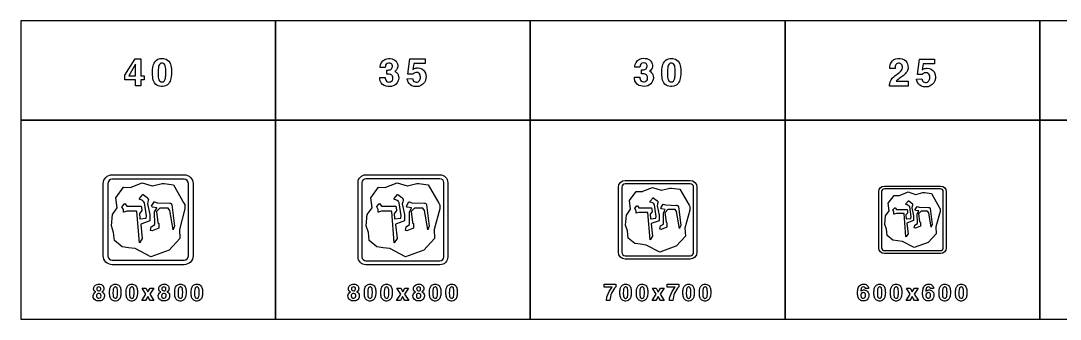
# Model space of a CAD drawing. Extents: x 0 to 18160, y 0 to 2655.
# Drawn here: x 0 to 9262, y 0 to 2655 of the extents above; entities that cross this region are included whole.
import ezdxf

# ---------------------------------------------------------------- set-up
doc = ezdxf.new("R2010")
doc.units = 0
doc.header["$MEASUREMENT"] = 0

msp = doc.modelspace()

# ---------------------------------------------------------------- linework, layer by layer
for points in [[(0, 1770), (2270, 1770), (2270, 2655), (0, 2655)], [(2270, 1770), (4540, 1770), (4540, 2655), (2270, 2655)], [(4540, 1770), (6810, 1770), (6810, 2655), (4540, 2655)], [(6810, 1770), (9080, 1770), (9080, 2655), (6810, 2655)], [(9080, 1770), (11350, 1770), (11350, 2655), (9080, 2655)], [(927.496, 2171.35), (1017.9, 2317.79), (1070.98, 2317.79), (1070.98, 2166.57), (1097.95, 2166.57), (1097.95, 2128.53), (1070.98, 2128.53), (1070.98, 2076.28), (1023.46, 2076.28), (1023.46, 2128.53), (927.496, 2128.53)], [(1023.46, 2269.13), (963.474, 2166.57), (1023.46, 2166.57)], [(0, 0), (2270, 0), (2270, 1770), (0, 1770)], [(2270, 0), (4540, 0), (4540, 1770), (2270, 1770)], [(4540, 0), (6810, 0), (6810, 1770), (4540, 1770)], [(6810, 0), (9080, 0), (9080, 1770), (6810, 1770)], [(9080, 0), (11350, 0), (11350, 1770), (9080, 1770)], [(1115.2, 221.769), (1080.08, 276.319), (1114.84, 276.319), (1133.11, 242.267), (1151.83, 276.319), (1185.98, 276.319), (1150.44, 222.29), (1186.95, 166.272), (1152.4, 166.272), (1132.54, 202.362), (1112.14, 166.272), (1077.99, 166.272)], [(3385.19, 221.769), (3350.07, 276.319), (3384.84, 276.319), (3403.11, 242.267), (3421.83, 276.319), (3455.97, 276.319), (3420.43, 222.29), (3456.95, 166.272), (3422.4, 166.272), (3402.54, 202.362), (3382.14, 166.272), (3347.99, 166.272)], [(5662.41, 221.386), (5627.29, 275.936), (5662.06, 275.936), (5680.33, 241.884), (5699.05, 275.936), (5733.19, 275.936), (5697.65, 221.908), (5734.17, 165.889), (5699.62, 165.889), (5679.76, 201.979), (5659.35, 165.889), (5625.21, 165.889)], [(7925.79, 221.523), (7890.67, 276.072), (7925.43, 276.072), (7943.7, 242.02), (7962.42, 276.072), (7996.57, 276.072), (7961.03, 222.044), (7997.54, 166.025), (7962.99, 166.025), (7943.13, 202.115), (7922.73, 166.025), (7888.58, 166.025)]]:
    msp.add_lwpolyline(points, close=True)
for points in [[(1173.29, 2191.65, -0.0563084), (1179.33, 2254.48, -0.130301), (1201.53, 2298.28, -0.174843), (1243.35, 2319.69, -0.147552), (1296.47, 2313.05, -0.192146), (1333.28, 2269.88, -0.0833996), (1342.52, 2212.85, -0.0545507), (1337.51, 2142.08, -0.116773), (1318.43, 2098, -0.221099), (1263.57, 2070.32, -0.162564), (1212.11, 2082.84, -0.174743), (1180.84, 2128.26, -0.0640867), (1173.37, 2186.95)], [(3199.84, 2150.87), (3246.2, 2150.87, 0.0411845), (3248.26, 2135.66, 0.335066), (3278.75, 2110.39, 0.276505), (3310.74, 2124.92, 0.158203), (3316.31, 2145.65, 0.0878221), (3313.34, 2161.57, 0.217575), (3294.82, 2178.43, 0.0882727), (3273.57, 2181.56), (3262.75, 2181.56), (3262.75, 2216.82, 0.0282129), (3282.34, 2217.42, 0.50028), (3309.32, 2262.91, 0.235001), (3290.79, 2277.96, 0.165496), (3265.12, 2275.67, 0.220849), (3250.9, 2259.12, 0.055705), (3248.02, 2240.92), (3203.2, 2240.92, -0.0488003), (3204.97, 2263.51, -0.30773), (3262.59, 2318.01, -0.146685), (3322.07, 2312.08, -0.469869), (3348.61, 2219.31, -0.0891152), (3336.57, 2207.54), (3332.3, 2204.54, -0.0245333), (3343.48, 2198.14, -0.202429), (3365.75, 2161.45, -0.422325), (3303.08, 2072, -0.154301), (3238.98, 2079.19, -0.287878), (3199.96, 2139.89, -0.0143877)], [(3442.43, 2139.57), (3489.39, 2141.35, 0.0452719), (3495.79, 2125.12, 0.0567733), (3500.53, 2118.25, 0.070207), (3504.95, 2114.77, 0.264984), (3540.97, 2112.87, 0.20748), (3558.38, 2135.98, 0.147389), (3557.24, 2174.01, 0.308532), (3527.86, 2195.42, 0.215743), (3498.08, 2185.19, 0.028781), (3492.71, 2178.95), (3450.09, 2180.96), (3467.91, 2315.64), (3601.95, 2315.64), (3601.95, 2273.77), (3501.51, 2273.77), (3492.55, 2221.76, -0.0211252), (3505.46, 2229.3, -0.121371), (3538.8, 2235.15, -0.244671), (3598.59, 2203.2, -0.173069), (3610.16, 2144.07, -0.256779), (3564.98, 2078.08, -0.199585), (3485.44, 2077.01, -0.245625), (3445.16, 2125.91, -0.0170062)], [(5469.08, 2152.29), (5515.45, 2152.29, 0.0411845), (5517.5, 2137.08, 0.335066), (5547.99, 2111.8, 0.276505), (5579.98, 2126.34, 0.158203), (5585.55, 2147.07, 0.0878221), (5582.59, 2162.99, 0.217575), (5564.07, 2179.85, 0.0882727), (5542.82, 2182.97), (5532, 2182.97), (5532, 2218.24, 0.0282129), (5551.59, 2218.83, 0.50028), (5578.56, 2264.33, 0.235001), (5560.04, 2279.38, 0.165496), (5534.37, 2277.09, 0.220849), (5520.15, 2260.54, 0.055705), (5517.27, 2242.33), (5472.44, 2242.33, -0.0488003), (5474.22, 2264.92, -0.30773), (5531.84, 2319.43, -0.146685), (5591.32, 2313.5, -0.469869), (5617.86, 2220.73, -0.0891152), (5605.81, 2208.96), (5601.55, 2205.96, -0.0245333), (5612.72, 2199.56, -0.202429), (5635, 2162.87, -0.422325), (5572.32, 2073.41, -0.154301), (5508.22, 2080.6, -0.287878), (5469.2, 2141.31, -0.0143877)], [(5711.68, 2191.65, -0.0563084), (5717.72, 2254.48, -0.130301), (5739.91, 2298.28, -0.174843), (5781.74, 2319.69, -0.147552), (5834.86, 2313.05, -0.192146), (5871.67, 2269.88, -0.0833996), (5880.91, 2212.85, -0.0545507), (5875.89, 2142.08, -0.116773), (5856.82, 2098, -0.221099), (5801.96, 2070.32, -0.162564), (5750.5, 2082.84, -0.174743), (5719.22, 2128.26, -0.0640867), (5711.76, 2186.95)], [(7741.06, 2074.79, -0.0640343), (7742.32, 2095.72, -0.161687), (7778.14, 2156.27, -0.0283718), (7819.97, 2188.65, 0.0545111), (7840.86, 2206.58, 0.192461), (7855.83, 2246.12, 0.234238), (7842.24, 2272.5, 0.196223), (7816.93, 2277.28, 0.252425), (7795.01, 2260.1, 0.0856617), (7790.86, 2243.08, 0.0202329), (7790.15, 2231.39), (7743.51, 2231.39, -0.0983795), (7749.55, 2272.7, -0.245047), (7795.72, 2315.83, -0.207102), (7872.69, 2307.49, -0.233443), (7905.15, 2255.16, -0.20961), (7886.99, 2190.98, -0.0785124), (7853.06, 2159.51, 0.0107372), (7817.24, 2133.72, 0.0665092), (7801.37, 2117.68), (7905.86, 2117.68), (7905.86, 2074.79)], [(1224.67, 2161.12, 0.0124589), (1225.19, 2154.8, 0.0668192), (1230.8, 2129.4, 0.615362), (1281.7, 2123.79, 0.0726881), (1287.15, 2136.83, 0.0588562), (1291.85, 2174.11, 0.0389037), (1290.23, 2241.09, 0.084671), (1283.64, 2264.43, 0.156013), (1272.18, 2276.6, 0.143208), (1256.47, 2279.56, 0.172584), (1240.71, 2273.36, 0.132565), (1230.76, 2257.8, 0.0498315), (1226.21, 2236.08, 0.0368731)], [(5763.06, 2161.12, 0.0124589), (5763.57, 2154.8, 0.0668192), (5769.18, 2129.4, 0.615362), (5820.09, 2123.79, 0.0726881), (5825.54, 2136.83, 0.0588562), (5830.24, 2174.11, 0.0389037), (5828.62, 2241.09, 0.084671), (5822.02, 2264.43, 0.156013), (5810.57, 2276.6, 0.143208), (5794.85, 2279.56, 0.172584), (5779.09, 2273.36, 0.132565), (5769.14, 2257.8, 0.0498315), (5764.6, 2236.08, 0.0368731)], [(7981.21, 2136.73), (8028.17, 2138.5, 0.0452719), (8034.56, 2122.27, 0.0567733), (8039.3, 2115.4, 0.070207), (8043.73, 2111.92, 0.264984), (8079.74, 2110.03, 0.20748), (8097.16, 2133.13, 0.147389), (8096.02, 2171.17, 0.308532), (8066.63, 2192.57, 0.215743), (8036.85, 2182.34, 0.028781), (8031.48, 2176.1), (7988.87, 2178.12), (8006.68, 2312.79), (8140.72, 2312.79), (8140.72, 2270.93), (8040.29, 2270.93), (8031.33, 2218.92, -0.0211252), (8044.24, 2226.46, -0.121371), (8077.57, 2232.3, -0.244671), (8137.37, 2200.35, -0.173069), (8148.94, 2141.23, -0.256779), (8103.76, 2075.23, -0.199585), (8024.22, 2074.17, -0.245625), (7983.93, 2123.06, -0.0170062)], [(814.998, 484.997, -0.414213), (734.998, 564.997), (734.998, 1205, -0.414213), (814.998, 1285), (1455, 1285, -0.414213), (1535, 1205), (1535, 564.997, -0.414213), (1455, 484.997)], [(814.998, 524.997), (1455, 524.997, 0.414213), (1495, 564.997), (1495, 1205, 0.414213), (1455, 1245), (814.998, 1245, 0.414213), (774.998, 1205), (774.998, 564.997, 0.414213)], [(847.534, 1080.27), (916.573, 1173.53, -0.148302), (917.565, 1173.65, -0.0371716), (918.153, 1173.43), (979.466, 1173, 0.0108179), (980.582, 1173.22, 0.10374), (982.971, 1174.31), (1082.87, 1213.98), (1171.72, 1185.74, -0.0347572), (1174.32, 1185.74), (1259.93, 1206.12), (1277.24, 1206.12), (1360.21, 1196.04), (1454.24, 1032.4), (1461.62, 1019.42), (1462.51, 1016.75), (1462.51, 1015.16), (1462.51, 1014.37), (1462.51, 998.658), (1462.51, 997.873), (1462.51, 996.3), (1462.51, 994.728), (1462.51, 993.157), (1462.51, 991.586), (1462.51, 990.8), (1462.51, 990.013), (1462.51, 988.442), (1462.51, 986.87), (1462.51, 985.299), (1462.51, 983.726), (1462.51, 982.812), (1412.98, 799.234), (1416.85, 719.197, -0.0202071), (1416.72, 718.481), (1321.61, 614.581, -0.0287842), (1321.01, 614.58), (1157.36, 556.013), (1018.58, 627.636, 0.0147876), (1017.6, 627.749), (958.367, 635.444), (905.466, 642.958, 0.120838), (903.887, 644.123), (833.81, 698.679), (827.457, 772.017), (807.483, 829.719), (815.824, 930.314), (859.773, 990.839)], [(3075, 484.997, -0.414213), (3005, 554.997), (3005, 1215, -0.414213), (3075, 1285), (3735, 1285, -0.414213), (3805, 1215), (3805, 554.997, -0.414213), (3735, 484.997)], [(3075, 519.997), (3735, 519.997, 0.414213), (3770, 554.997), (3770, 1215, 0.414213), (3735, 1250), (3075, 1250, 0.414213), (3040, 1215), (3040, 554.997, 0.414213)], [(3117.53, 1080.27), (3186.57, 1173.53, -0.148302), (3187.56, 1173.65, -0.0371716), (3188.15, 1173.43), (3249.47, 1173, 0.0108179), (3250.58, 1173.22, 0.10374), (3252.97, 1174.31), (3352.87, 1213.98), (3441.72, 1185.74, -0.0347572), (3444.32, 1185.74), (3529.93, 1206.12), (3547.24, 1206.12), (3630.21, 1196.04), (3724.24, 1032.4), (3731.62, 1019.42), (3732.51, 1016.75), (3732.51, 1015.16), (3732.51, 1014.37), (3732.51, 998.658), (3732.51, 997.873), (3732.51, 996.3), (3732.51, 994.728), (3732.51, 993.157), (3732.51, 991.586), (3732.51, 990.8), (3732.51, 990.013), (3732.51, 988.442), (3732.51, 986.87), (3732.51, 985.299), (3732.51, 983.726), (3732.51, 982.812), (3682.98, 799.234), (3686.85, 719.197, -0.0202071), (3686.72, 718.481), (3591.61, 614.581, -0.0287842), (3591.01, 614.58), (3427.36, 556.013), (3288.58, 627.636, 0.0147876), (3287.6, 627.749), (3228.37, 635.444), (3175.47, 642.958, 0.120838), (3173.89, 644.123), (3103.81, 698.679), (3097.46, 772.017), (3077.48, 829.719), (3085.82, 930.314), (3129.77, 990.839)], [(5385, 534.997, -0.414213), (5325, 594.997), (5325, 1175, -0.414213), (5385, 1235), (5965, 1235, -0.414213), (6025, 1175), (6025, 594.997, -0.414213), (5965, 534.997)], [(5385, 564.998), (5965, 564.998, 0.414213), (5995, 594.998), (5995, 1175, 0.414213), (5965, 1205), (5385, 1205, 0.414213), (5355, 1175), (5355, 594.998, 0.414213)], [(5423.47, 1055.86), (5483.88, 1137.46, -0.148302), (5484.74, 1137.57, -0.0371716), (5485.26, 1137.37), (5538.91, 1137, 0.0108179), (5539.88, 1137.19, 0.10374), (5541.97, 1138.14), (5629.38, 1172.86), (5707.13, 1148.15, -0.0347572), (5709.4, 1148.15), (5784.31, 1165.98), (5799.46, 1165.98), (5872.06, 1157.16), (5954.33, 1013.97), (5960.79, 1002.62), (5961.57, 1000.28), (5961.57, 998.89), (5961.57, 998.203), (5961.57, 984.451), (5961.57, 983.763), (5961.57, 982.387), (5961.57, 981.012), (5961.57, 979.637), (5961.57, 978.262), (5961.57, 977.575), (5961.57, 976.886), (5961.57, 975.511), (5961.57, 974.136), (5961.57, 972.761), (5961.57, 971.385), (5961.57, 970.585), (5918.23, 809.954), (5921.62, 739.922, -0.0202071), (5921.51, 739.295), (5838.29, 648.383, -0.0287842), (5837.75, 648.382), (5694.56, 597.136), (5573.13, 659.806, 0.0147876), (5572.27, 659.905), (5520.45, 666.638), (5474.16, 673.213, 0.120838), (5472.78, 674.233), (5411.46, 721.969), (5405.9, 786.14), (5388.42, 836.629), (5395.72, 924.65), (5434.18, 977.609)], [(7695, 584.997, -0.414213), (7645, 634.997), (7645, 1135, -0.414213), (7695, 1185), (8195, 1185, -0.414213), (8245, 1135), (8245, 634.997, -0.414213), (8195, 584.997)], [(7695, 609.997), (8195, 609.997, 0.414213), (8220, 634.997), (8220, 1135, 0.414213), (8195, 1160), (7695, 1160, 0.414213), (7670, 1135), (7670, 634.997, 0.414213)], [(7729.4, 1031.45), (7781.18, 1101.4, -0.148302), (7782.14, 1101.4), (7828.35, 1101, 0.0108179), (7829.19, 1101.17, 0.10374), (7830.98, 1101.98), (7905.9, 1131.74), (7972.54, 1110.56, -0.0347572), (7974.49, 1110.55), (8038.7, 1125.84), (8051.68, 1125.84), (8113.91, 1118.28), (8184.43, 995.546), (8189.97, 985.815), (8190.63, 983.81), (8190.63, 982.619), (8190.63, 982.03), (8190.63, 970.243), (8190.63, 969.654), (8190.63, 968.474), (8190.63, 967.296), (8190.63, 966.117), (8190.63, 964.939), (8190.63, 964.349), (8190.63, 963.759), (8190.63, 962.581), (8190.63, 961.402), (8190.63, 960.223), (8190.63, 959.044), (8190.63, 958.358), (8153.49, 820.675), (8156.39, 760.647, -0.0202071), (8156.29, 760.11), (8084.73, 682.185), (7961.77, 638.259), (7857.68, 691.976, 0.0147876), (7856.95, 692.061), (7812.52, 697.832), (7772.85, 703.468, 0.120838), (7771.66, 704.342), (7719.11, 745.259), (7714.34, 800.262), (7699.36, 843.539), (7705.62, 918.985), (7738.58, 964.379)], [(1075.44, 989.751), (1077.99, 968.931, -0.134086), (1077.27, 966.166, -0.0153854), (1075.42, 963.205, 0.0696493), (1074.66, 961.634), (1057.59, 941.388, 0.113472), (1056.91, 939.952), (1060.98, 896.234), (1061.08, 895.22, 0.0723161), (1062.43, 893.68), (1114.47, 900.201, 0.100662), (1117.48, 900.602), (1120.57, 918.582), (1102.37, 1036.04, 0.215797), (1059.45, 1065.17, -0.40018), (1056.71, 1072.61), (1057.81, 1073.91), (1087.39, 1108.97, -0.0611234), (1088.37, 1109.78, -0.0571265), (1089.07, 1109.6, -0.0224249), (1090.36, 1108.75), (1126.47, 1081.42, -0.106202), (1130.1, 1077.6, 0.0300586), (1134.18, 1072, 0.0315248), (1135.24, 1071, -0.174658), (1136.58, 1068.5, -0.0778783), (1136.41, 1061.93, 0.0338154), (1135.97, 1057.03), (1133.45, 1045.63), (1128.15, 1025.32), (1149, 931.675), (1149, 873.89), (1077.96, 849.182), (1071.44, 845.989, 0.0840961), (1070.64, 845.019, 0.0611688), (1069.45, 841.971), (1082.22, 716.841), (1056.76, 680.488), (1035.21, 957.205, 0.364709), (1031.76, 959.721), (1027.44, 959.742), (944.301, 960.045), (916.731, 951.978, -0.125541), (915.004, 952.23), (915.668, 970.9, 0.0214859), (914.836, 975.396), (901.283, 1000.86), (901.926, 1001.61), (923.783, 1026.65, -0.531703), (928.92, 1026.54), (944.451, 1006.62), (945.127, 1005.96), (946.318, 1005.96), (951.906, 1005.93), (1056.89, 1005.97), (1057.68, 1005.97), (1059.27, 1005.97), (1060.86, 1005.97), (1062.45, 1005.97), (1063.51, 1005.97), (1073.06, 1005.97)], [(1194.09, 841.401, 0.0604784), (1194.64, 841.8), (1192.64, 954.693), (1212.22, 988.817, 0.116785), (1211.04, 990.04), (1172.18, 996.336), (1165.68, 1005.38), (1188.92, 1043.23, -0.00879262), (1189.39, 1043.48, -0.0212283), (1190.06, 1043.81), (1213.97, 1035.48, -0.00744087), (1217.43, 1035.32), (1326.68, 1031.32, 0.00893346), (1327.75, 1031.49, -0.0603731), (1332.45, 1031.56), (1333.21, 1031.37, -0.191749), (1342.06, 1025.13, -0.036713), (1345.9, 1018.55), (1369.84, 827.251), (1358.35, 799.054, -0.0450365), (1358.1, 796.909, -0.109867), (1357.65, 796.288), (1357.18, 796.324), (1356.29, 797.185), (1327.94, 968.417), (1312.16, 988.462), (1238.4, 988.529), (1209.63, 959.487), (1207.99, 957.687), (1220.47, 860.912, 0.175426), (1221.6, 858.738), (1229.06, 852.646), (1228.66, 809.096), (1170.69, 786.82), (1169.26, 786.82), (1157.77, 788.408), (1156.93, 788.408, -0.0527062), (1156.87, 789.017), (1162.81, 821.538)], [(3345.44, 989.751), (3347.99, 968.931, -0.134086), (3347.27, 966.166, -0.0153854), (3345.42, 963.205, 0.0696493), (3344.66, 961.634), (3327.59, 941.388, 0.113472), (3326.91, 939.952), (3330.98, 896.234), (3331.08, 895.22, 0.0723161), (3332.43, 893.68), (3384.47, 900.201, 0.100662), (3387.48, 900.602), (3390.57, 918.582), (3372.37, 1036.04, 0.215797), (3329.45, 1065.17, -0.40018), (3326.71, 1072.61), (3327.81, 1073.91), (3357.39, 1108.97, -0.0611234), (3358.37, 1109.78, -0.0571265), (3359.07, 1109.6, -0.0224249), (3360.36, 1108.75), (3396.47, 1081.42, -0.106202), (3400.1, 1077.6, 0.0300586), (3404.18, 1072, 0.0315248), (3405.24, 1071, -0.174658), (3406.58, 1068.5, -0.0778783), (3406.41, 1061.93, 0.0338154), (3405.97, 1057.03), (3403.45, 1045.63), (3398.15, 1025.32), (3419, 931.675), (3419, 873.89), (3347.96, 849.182), (3341.44, 845.989, 0.0840961), (3340.64, 845.019, 0.0611688), (3339.45, 841.971), (3352.22, 716.841), (3326.76, 680.488), (3305.21, 957.205, 0.364709), (3301.76, 959.721), (3297.44, 959.742), (3214.3, 960.045), (3186.73, 951.978, -0.125541), (3185, 952.23), (3185.67, 970.9, 0.0214859), (3184.84, 975.396), (3171.28, 1000.86), (3171.93, 1001.61), (3193.78, 1026.65, -0.531703), (3198.92, 1026.54), (3214.45, 1006.62), (3215.13, 1005.96), (3216.32, 1005.96), (3221.91, 1005.93), (3326.89, 1005.97), (3327.68, 1005.97), (3329.27, 1005.97), (3330.86, 1005.97), (3332.45, 1005.97), (3333.51, 1005.97), (3343.06, 1005.97)], [(3464.09, 841.401, 0.0604784), (3464.64, 841.8), (3462.64, 954.693), (3482.22, 988.817, 0.116785), (3481.04, 990.04), (3442.18, 996.336), (3435.68, 1005.38), (3458.92, 1043.23, -0.00879262), (3459.39, 1043.48, -0.0212283), (3460.06, 1043.81), (3483.97, 1035.48, -0.00744087), (3487.43, 1035.32), (3596.68, 1031.32, 0.00893346), (3597.75, 1031.49, -0.0603731), (3602.45, 1031.56), (3603.21, 1031.37, -0.191749), (3612.06, 1025.13, -0.036713), (3615.9, 1018.55), (3639.84, 827.25), (3628.35, 799.054, -0.0450365), (3628.1, 796.909, -0.109867), (3627.65, 796.288), (3627.18, 796.324), (3626.29, 797.185), (3597.94, 968.417), (3582.16, 988.462), (3508.4, 988.529), (3479.63, 959.487), (3477.99, 957.687), (3490.47, 860.912, 0.175426), (3491.6, 858.738), (3499.06, 852.646), (3498.66, 809.096), (3440.69, 786.82), (3439.26, 786.82), (3427.77, 788.408), (3426.93, 788.408, -0.0527062), (3426.87, 789.017), (3432.81, 821.537)], [(5622.89, 976.657), (5625.11, 958.44, -0.134086), (5624.49, 956.02, -0.0153854), (5622.87, 953.429, 0.0696493), (5622.2, 952.054), (5607.26, 934.339, 0.113472), (5606.67, 933.082), (5610.23, 894.829), (5610.32, 893.942, 0.0723161), (5611.5, 892.595), (5657.04, 898.3, 0.100662), (5659.67, 898.652), (5662.38, 914.384), (5646.45, 1017.16, 0.215797), (5608.89, 1042.65, -0.40018), (5606.49, 1049.16), (5607.46, 1050.3), (5633.34, 1080.98, -0.0611234), (5634.2, 1081.69, -0.0571265), (5634.81, 1081.53, -0.0224249), (5635.94, 1080.78), (5667.53, 1056.87, -0.106202), (5670.71, 1053.52, 0.0300586), (5674.28, 1048.63, 0.0315248), (5675.21, 1047.75, -0.174658), (5676.38, 1045.56, -0.0778783), (5676.23, 1039.81, 0.0338154), (5675.85, 1035.53), (5673.64, 1025.55), (5669.01, 1007.78), (5687.25, 925.84), (5687.25, 875.278), (5625.09, 853.658), (5619.39, 850.865, 0.0840961), (5618.68, 850.016, 0.0611688), (5617.64, 847.349), (5628.82, 737.861), (5606.54, 706.052), (5587.68, 948.179, 0.364709), (5584.67, 950.38), (5580.89, 950.399), (5508.14, 950.664), (5484.01, 943.606, -0.125541), (5482.5, 943.825), (5483.08, 960.162, 0.0214859), (5482.36, 964.096), (5470.5, 986.377), (5471.06, 987.031), (5490.19, 1008.94, -0.531703), (5494.68, 1008.85), (5508.27, 991.421), (5508.86, 990.841), (5509.9, 990.84), (5514.79, 990.809), (5606.65, 990.845), (5607.35, 990.845), (5608.74, 990.845), (5610.13, 990.845), (5611.52, 990.845), (5612.44, 990.845), (5620.81, 990.845)], [(5726.7, 846.851, 0.0604784), (5727.18, 847.199), (5725.44, 945.981), (5742.57, 975.839, 0.116785), (5741.54, 976.91), (5707.53, 982.418), (5701.85, 990.329), (5722.38, 1023.56, -0.0212283), (5723.18, 1023.96), (5744.1, 1016.67, -0.00744087), (5747.13, 1016.53), (5842.72, 1013.03, 0.00893346), (5843.66, 1013.18, -0.0603731), (5847.77, 1013.24), (5848.43, 1013.08, -0.191749), (5856.18, 1007.61, -0.036713), (5859.54, 1001.86), (5880.48, 834.469), (5870.43, 809.797, -0.0450365), (5870.21, 807.92, -0.109867), (5869.82, 807.377), (5869.41, 807.408), (5868.63, 808.162), (5843.83, 957.989), (5830.01, 975.529), (5765.48, 975.587), (5740.3, 950.176), (5738.86, 948.601), (5749.79, 863.923, 0.175426), (5750.78, 862.02), (5757.3, 856.69), (5756.95, 818.583), (5706.23, 799.092), (5704.98, 799.092), (5694.93, 800.482), (5694.19, 800.482, -0.0527062), (5694.13, 801.015), (5699.33, 829.47)], [(7900.33, 963.562), (7902.24, 947.948, -0.134086), (7901.7, 945.874, -0.0153854), (7900.31, 943.653, 0.0696493), (7899.74, 942.474), (7886.94, 927.29, 0.113472), (7886.43, 926.213), (7889.49, 893.425), (7889.56, 892.664, 0.0723161), (7890.57, 891.509), (7929.6, 896.4, 0.100662), (7931.86, 896.701), (7934.18, 910.186), (7920.53, 998.276, 0.215797), (7888.34, 1020.13, -0.40018), (7886.28, 1025.71), (7887.11, 1026.68), (7909.29, 1052.98, -0.0611234), (7910.02, 1053.59, -0.0571265), (7910.55, 1053.45, -0.0224249), (7911.52, 1052.81), (7938.6, 1032.31, -0.106202), (7941.32, 1029.45, 0.0300586), (7944.38, 1025.25, 0.0315248), (7945.18, 1024.5, -0.174658), (7946.18, 1022.63, -0.0778783), (7946.06, 1017.69, 0.0338154), (7945.73, 1014.02), (7943.84, 1005.47), (7939.86, 990.236), (7955.5, 920.005), (7955.5, 876.667), (7902.22, 858.135), (7897.33, 855.741, 0.0840961), (7896.73, 855.013, 0.0611688), (7895.84, 852.727), (7905.42, 758.88), (7886.32, 731.616), (7870.15, 939.153, 0.364709), (7867.57, 941.04), (7864.33, 941.056), (7801.97, 941.283), (7781.3, 935.233, -0.125541), (7780, 935.421), (7780.5, 949.424, 0.0214859), (7779.88, 952.796), (7769.71, 971.894), (7770.19, 972.454), (7786.59, 991.235, -0.531703), (7790.44, 991.153), (7802.09, 976.218), (7802.59, 975.721), (7803.49, 975.72), (7807.68, 975.693), (7886.42, 975.724), (7887.01, 975.724), (7888.2, 975.724), (7889.4, 975.724), (7890.59, 975.724), (7891.38, 975.724), (7898.55, 975.724)], [(7989.32, 852.3), (7988.23, 937.269), (8002.92, 962.862, 0.116785), (8002.03, 963.779), (7972.88, 968.501), (7968.01, 975.282), (7985.61, 1003.76, -0.0212283), (7986.29, 1004.11), (8004.23, 997.863, -0.00744087), (8006.83, 997.742), (8088.76, 994.742, 0.00893346), (8089.56, 994.864, -0.0603731), (8093.09, 994.917), (8093.65, 994.78, -0.191749), (8100.3, 990.095, -0.036713), (8103.17, 985.161), (8121.13, 841.687), (8112.51, 820.54, -0.0450365), (8112.23, 818.726, -0.283956), (8111.74, 818.452), (8110.97, 819.138), (8089.71, 947.562), (8077.87, 962.596), (8022.55, 962.646), (8000.97, 940.865), (7999.74, 939.515), (8009.11, 866.933, 0.175426), (8009.95, 865.303), (8015.54, 860.734), (8015.25, 828.071), (7971.77, 811.364), (7970.7, 811.364), (7962.08, 812.555), (7961.42, 812.784), (7965.86, 837.402)], [(667.968, 242.323, -0.0382282), (664.485, 243.627, -0.270406), (649.106, 267.703, -0.377372), (679.437, 309.622, -0.15371), (717.921, 307.513, -0.416366), (738.324, 258.058, -0.173733), (723.774, 243.674), (722.328, 242.987, -0.0479914), (731.997, 238.034, -0.173856), (743.608, 221.873, -0.440125), (712.542, 164.243, -0.184), (667.115, 168.106, -0.410286), (649.627, 226.897, -0.151435), (664.035, 240.357)], [(677.305, 267.821, 0.0587981), (678.182, 263.887, 0.18403), (685.267, 254.717, 0.217144), (702.684, 253.485, 0.192437), (710.883, 260.57, 0.157808), (712.542, 273.982, 0.166677), (707.968, 282.821, 0.173614), (695.954, 287.323, 0.2359), (681.001, 280.902, 0.184791)], [(791.138, 234.257, -0.0563084), (794.763, 271.959, -0.130301), (808.081, 298.238, -0.174843), (833.176, 311.082, -0.147552), (865.048, 307.101, -0.192146), (887.133, 281.2, -0.0833996), (892.678, 246.982, -0.0545507), (889.668, 204.518, -0.116773), (878.223, 178.073, -0.221099), (845.308, 161.461, -0.162564), (814.432, 168.973, -0.174743), (795.664, 196.224, -0.0640867), (791.185, 231.437)], [(821.967, 215.94, 0.0124589), (822.275, 212.148, 0.0668192), (825.64, 196.911, 0.615362), (856.185, 193.547, 0.0726881), (859.455, 201.366, 0.0588562), (862.275, 223.736, 0.0389037), (861.304, 263.926, 0.084671), (857.346, 277.93, 0.156013), (850.474, 285.229, 0.143208), (841.043, 287.006, 0.172584), (831.588, 283.286, 0.132565), (825.616, 273.949, 0.0498315), (822.891, 260.916, 0.0368731)], [(937.884, 234.248, -0.0563084), (941.51, 271.95, -0.130301), (954.827, 298.229, -0.174843), (979.922, 311.073, -0.147552), (1011.79, 307.092, -0.192146), (1033.88, 281.192, -0.0833996), (1039.42, 246.974, -0.0545507), (1036.41, 204.509, -0.116773), (1024.97, 178.064, -0.221099), (992.054, 161.452, -0.162564), (961.178, 168.964, -0.174743), (942.41, 196.215, -0.0640867), (937.931, 231.428)], [(968.713, 215.931, 0.0124589), (969.021, 212.139, 0.0668192), (972.386, 196.902, 0.615362), (1002.93, 193.538, 0.0726881), (1006.2, 201.357, 0.0588562), (1009.02, 223.727, 0.0389037), (1008.05, 263.917, 0.084671), (1004.09, 277.921, 0.156013), (997.22, 285.22, 0.143208), (987.789, 286.997, 0.172584), (978.334, 283.277, 0.132565), (972.363, 273.94, 0.0498315), (969.637, 260.907, 0.0368731)], [(1248.01, 242.296, -0.0382282), (1244.53, 243.599, -0.270406), (1229.15, 267.675, -0.377372), (1259.48, 309.594, -0.15371), (1297.96, 307.485, -0.416366), (1318.36, 258.03, -0.173733), (1303.82, 243.646), (1302.37, 242.959, -0.0479914), (1312.04, 238.007, -0.173856), (1323.65, 221.845, -0.440125), (1292.58, 164.215, -0.184), (1247.16, 168.078, -0.410286), (1229.67, 226.869, -0.151435), (1244.08, 240.329)], [(1257.35, 267.793, 0.0587981), (1258.22, 263.86, 0.18403), (1265.31, 254.689, 0.217144), (1282.73, 253.457, 0.192437), (1290.92, 260.542, 0.157808), (1292.58, 273.954, 0.166677), (1288.01, 282.793, 0.173614), (1276, 287.296, 0.2359), (1261.04, 280.874, 0.184791)], [(1371.18, 234.284, -0.0563084), (1374.8, 271.986, -0.130301), (1388.12, 298.265, -0.174843), (1413.22, 311.109, -0.147552), (1445.09, 307.128, -0.192146), (1467.17, 281.227, -0.0833996), (1472.72, 247.01, -0.0545507), (1469.71, 204.545, -0.116773), (1458.26, 178.1, -0.221099), (1425.35, 161.488, -0.162564), (1394.47, 169, -0.174743), (1375.71, 196.251, -0.0640867), (1371.23, 231.464)], [(1402.01, 215.967, 0.0124589), (1402.32, 212.175, 0.0668192), (1405.68, 196.938, 0.615362), (1436.23, 193.574, 0.0726881), (1439.5, 201.393, 0.0588562), (1442.32, 223.763, 0.0389037), (1441.34, 263.953, 0.084671), (1437.39, 277.957, 0.156013), (1430.52, 285.256, 0.143208), (1421.08, 287.033, 0.172584), (1411.63, 283.313, 0.132565), (1405.66, 273.976, 0.0498315), (1402.93, 260.943, 0.0368731)], [(1517.93, 234.312, -0.0563084), (1521.55, 272.013, -0.130301), (1534.87, 298.293, -0.174843), (1559.96, 311.136, -0.147552), (1591.84, 307.155, -0.192146), (1613.92, 281.255, -0.0833996), (1619.47, 247.037, -0.0545507), (1616.46, 204.572, -0.116773), (1605.01, 178.127, -0.221099), (1572.1, 161.516, -0.162564), (1541.22, 169.027, -0.174743), (1522.45, 196.279, -0.0640867), (1517.97, 231.492)], [(1548.75, 215.994, 0.0124589), (1549.06, 212.203, 0.0668192), (1552.43, 196.966, 0.615362), (1582.97, 193.601, 0.0726881), (1586.24, 201.421, 0.0588562), (1589.06, 223.79, 0.0389037), (1588.09, 263.98, 0.084671), (1584.13, 277.985, 0.156013), (1577.26, 285.283, 0.143208), (1567.83, 287.06, 0.172584), (1558.38, 283.34, 0.132565), (1552.4, 274.004, 0.0498315), (1549.68, 260.97, 0.0368731)], [(2937.96, 242.323, -0.0382282), (2934.48, 243.627, -0.270406), (2919.1, 267.703, -0.377372), (2949.43, 309.622, -0.15371), (2987.91, 307.513, -0.416366), (3008.32, 258.058, -0.173733), (2993.77, 243.674), (2992.32, 242.987, -0.0479914), (3001.99, 238.034, -0.173856), (3013.6, 221.873, -0.440125), (2982.54, 164.243, -0.184), (2937.11, 168.105, -0.410286), (2919.62, 226.897, -0.151435), (2934.03, 240.357)], [(2947.3, 267.821, 0.0587981), (2948.18, 263.887, 0.18403), (2955.26, 254.717, 0.217144), (2972.68, 253.485, 0.192437), (2980.88, 260.57, 0.157808), (2982.54, 273.982, 0.166677), (2977.96, 282.821, 0.173614), (2965.95, 287.323, 0.2359), (2951, 280.902, 0.184791)], [(3061.13, 234.257, -0.0563084), (3064.76, 271.959, -0.130301), (3078.07, 298.238, -0.174843), (3103.17, 311.082, -0.147552), (3135.04, 307.101, -0.192146), (3157.13, 281.201, -0.0833996), (3162.67, 246.983, -0.0545507), (3159.66, 204.518, -0.116773), (3148.22, 178.073, -0.221099), (3115.3, 161.461, -0.162564), (3084.43, 168.973, -0.174743), (3065.66, 196.224, -0.0640867), (3061.18, 231.438)], [(3091.96, 215.94, 0.0124589), (3092.27, 212.148, 0.0668192), (3095.63, 196.911, 0.615362), (3126.18, 193.547, 0.0726881), (3129.45, 201.366, 0.0588562), (3132.27, 223.736, 0.0389037), (3131.3, 263.926, 0.084671), (3127.34, 277.93, 0.156013), (3120.47, 285.229, 0.143208), (3111.04, 287.006, 0.172584), (3101.58, 283.286, 0.132565), (3095.61, 273.949, 0.0498315), (3092.89, 260.916, 0.0368731)], [(3207.88, 234.248, -0.0563084), (3211.5, 271.95, -0.130301), (3224.82, 298.23, -0.174843), (3249.92, 311.073, -0.147552), (3281.79, 307.092, -0.192146), (3303.87, 281.192, -0.0833996), (3309.42, 246.974, -0.0545507), (3306.41, 204.509, -0.116773), (3294.96, 178.064, -0.221099), (3262.05, 161.452, -0.162564), (3231.17, 168.964, -0.174743), (3212.4, 196.215, -0.0640867), (3207.93, 231.429)], [(3238.71, 215.931, 0.0124589), (3239.02, 212.139, 0.0668192), (3242.38, 196.902, 0.615362), (3272.93, 193.538, 0.0726881), (3276.2, 201.357, 0.0588562), (3279.02, 223.727, 0.0389037), (3278.04, 263.917, 0.084671), (3274.09, 277.921, 0.156013), (3267.21, 285.22, 0.143208), (3257.78, 286.997, 0.172584), (3248.33, 283.277, 0.132565), (3242.36, 273.94, 0.0498315), (3239.63, 260.907, 0.0368731)], [(3518, 242.296, -0.0382282), (3514.52, 243.599, -0.270406), (3499.14, 267.675, -0.377372), (3529.47, 309.594, -0.15371), (3567.96, 307.485, -0.416366), (3588.36, 258.03, -0.173733), (3573.81, 243.646), (3572.36, 242.959, -0.0479914), (3582.03, 238.007, -0.173856), (3593.64, 221.845, -0.440125), (3562.58, 164.215, -0.184), (3517.15, 168.078, -0.410286), (3499.66, 226.869, -0.151435), (3514.07, 240.329)], [(3527.34, 267.793, 0.0587981), (3528.22, 263.86, 0.18403), (3535.3, 254.689, 0.217144), (3552.72, 253.457, 0.192437), (3560.92, 260.542, 0.157808), (3562.58, 273.955, 0.166677), (3558, 282.793, 0.173614), (3545.99, 287.296, 0.2359), (3531.04, 280.874, 0.184791)], [(3641.17, 234.284, -0.0563084), (3644.8, 271.986, -0.130301), (3658.12, 298.265, -0.174843), (3683.21, 311.109, -0.147552), (3715.08, 307.128, -0.192146), (3737.17, 281.228, -0.0833996), (3742.71, 247.01, -0.0545507), (3739.7, 204.545, -0.116773), (3728.26, 178.1, -0.221099), (3695.34, 161.488, -0.162564), (3664.47, 169, -0.174743), (3645.7, 196.251, -0.0640867), (3641.22, 231.464)], [(3672, 215.967, 0.0124589), (3672.31, 212.175, 0.0668192), (3675.68, 196.938, 0.615362), (3706.22, 193.574, 0.0726881), (3709.49, 201.393, 0.0588562), (3712.31, 223.763, 0.0389037), (3711.34, 263.953, 0.084671), (3707.38, 277.957, 0.156013), (3700.51, 285.256, 0.143208), (3691.08, 287.033, 0.172584), (3681.62, 283.313, 0.132565), (3675.65, 273.976, 0.0498315), (3672.93, 260.943, 0.0368731)], [(3787.92, 234.312, -0.0563084), (3791.54, 272.013, -0.130301), (3804.86, 298.293, -0.174843), (3829.96, 311.136, -0.147552), (3861.83, 307.155, -0.192146), (3883.91, 281.255, -0.0833996), (3889.46, 247.037, -0.0545507), (3886.45, 204.572, -0.116773), (3875, 178.127, -0.221099), (3842.09, 161.516, -0.162564), (3811.21, 169.027, -0.174743), (3792.45, 196.279, -0.0640867), (3787.97, 231.492)], [(3818.75, 215.994, 0.0124589), (3819.06, 212.203, 0.0668192), (3822.42, 196.966, 0.615362), (3852.97, 193.601, 0.0726881), (3856.24, 201.421, 0.0588562), (3859.06, 223.79, 0.0389037), (3858.09, 263.98, 0.084671), (3854.13, 277.985, 0.156013), (3847.26, 285.283, 0.143208), (3837.82, 287.061, 0.172584), (3828.37, 283.34, 0.132565), (3822.4, 274.004, 0.0498315), (3819.67, 260.97, 0.0368731)], [(5197.97, 311.538), (5301.72, 311.538), (5301.72, 287.746, 0.17337), (5248.52, 165.709), (5218.19, 165.709, -0.0554097), (5224.99, 205.329, -0.10295), (5266.79, 281.111), (5270.2, 285.353), (5197.97, 285.353)], [(5338.35, 233.875, -0.0563084), (5341.98, 271.576, -0.130301), (5355.29, 297.856, -0.174843), (5380.39, 310.699, -0.147552), (5412.26, 306.718, -0.192146), (5434.35, 280.818, -0.0833996), (5439.89, 246.6, -0.0545507), (5436.88, 204.135, -0.116773), (5425.44, 177.69, -0.221099), (5392.52, 161.079, -0.162564), (5361.65, 168.59, -0.174743), (5342.88, 195.842, -0.0640867), (5338.4, 231.055)], [(5369.18, 215.557, 0.0124589), (5369.49, 211.766, 0.0668192), (5372.85, 196.529, 0.615362), (5403.4, 193.164, 0.0726881), (5406.67, 200.984, 0.0588562), (5409.49, 223.353, 0.0389037), (5408.52, 263.543, 0.084671), (5404.56, 277.548, 0.156013), (5397.69, 284.846, 0.143208), (5388.26, 286.624, 0.172584), (5378.8, 282.903, 0.132565), (5372.83, 273.567, 0.0498315), (5370.1, 260.533, 0.0368731)], [(5485.1, 233.866, -0.0563084), (5488.72, 271.567, -0.130301), (5502.04, 297.847, -0.174843), (5527.14, 310.69, -0.147552), (5559.01, 306.709, -0.192146), (5581.09, 280.809, -0.0833996), (5586.64, 246.591, -0.0545507), (5583.63, 204.126, -0.116773), (5572.18, 177.681, -0.221099), (5539.27, 161.07, -0.162564), (5508.39, 168.581, -0.174743), (5489.62, 195.833, -0.0640867), (5485.14, 231.046)], [(5515.93, 215.548, 0.0124589), (5516.23, 211.757, 0.0668192), (5519.6, 196.52, 0.615362), (5550.14, 193.155, 0.0726881), (5553.41, 200.975, 0.0588562), (5556.23, 223.344, 0.0389037), (5555.26, 263.534, 0.084671), (5551.31, 277.539, 0.156013), (5544.43, 284.837, 0.143208), (5535, 286.615, 0.172584), (5525.55, 282.894, 0.132565), (5519.58, 273.558, 0.0498315), (5516.85, 260.524, 0.0368731)], [(5759.16, 311.51), (5862.9, 311.51), (5862.9, 287.719, 0.17337), (5809.7, 165.681), (5779.37, 165.681, -0.0554097), (5786.17, 205.302, -0.10295), (5827.97, 281.084), (5831.39, 285.325), (5759.16, 285.325)], [(5899.54, 233.902, -0.0563084), (5903.16, 271.603, -0.130301), (5916.48, 297.883, -0.174843), (5941.57, 310.726, -0.147552), (5973.45, 306.745, -0.192146), (5995.53, 280.845, -0.0833996), (6001.08, 246.627, -0.0545507), (5998.07, 204.162, -0.116773), (5986.62, 177.717, -0.221099), (5953.71, 161.106, -0.162564), (5922.83, 168.617, -0.174743), (5904.06, 195.869, -0.0640867), (5899.58, 231.082)], [(5930.36, 215.584, 0.0124589), (5930.67, 211.793, 0.0668192), (5934.04, 196.556, 0.615362), (5964.58, 193.191, 0.0726881), (5967.85, 201.011, 0.0588562), (5970.67, 223.38, 0.0389037), (5969.7, 263.57, 0.084671), (5965.74, 277.575, 0.156013), (5958.87, 284.873, 0.143208), (5949.44, 286.65, 0.172584), (5939.99, 282.93, 0.132565), (5934.01, 273.594, 0.0498315), (5931.29, 260.56, 0.0368731)], [(6046.28, 233.929, -0.0563084), (6049.91, 271.63, -0.130301), (6063.22, 297.91, -0.174843), (6088.32, 310.754, -0.147552), (6120.19, 306.773, -0.192146), (6142.28, 280.872, -0.0833996), (6147.82, 246.654, -0.0545507), (6144.81, 204.19, -0.116773), (6133.37, 177.744, -0.221099), (6100.45, 161.133, -0.162564), (6069.58, 168.645, -0.174743), (6050.81, 195.896, -0.0640867), (6046.33, 231.109)], [(6077.11, 215.612, 0.0124589), (6077.42, 211.82, 0.0668192), (6080.78, 196.583, 0.615362), (6111.33, 193.218, 0.0726881), (6114.6, 201.038, 0.0588562), (6117.42, 223.408, 0.0389037), (6116.45, 263.597, 0.084671), (6112.49, 277.602, 0.156013), (6105.62, 284.901, 0.143208), (6096.19, 286.678, 0.172584), (6086.73, 282.957, 0.132565), (6080.76, 273.621, 0.0498315), (6078.04, 260.588, 0.0368731)], [(7553.86, 273.902), (7525.61, 273.902, 0.0333099), (7523.62, 279.233, 0.308433), (7507.89, 287.93, 0.256298), (7491.16, 277.717, 0.0718547), (7486.8, 266.674, 0.0422837), (7483.79, 247.859, -0.0343264), (7495.07, 255.821, -0.198215), (7524.83, 258.546, -0.294049), (7555.09, 226.603, -0.195966), (7547.53, 181.769, -0.251599), (7509.24, 161.911, -0.162734), (7477.67, 171.224, -0.142524), (7461.25, 194.636, -0.0867955), (7455.85, 229.162, -0.0561633), (7459.19, 267.835, -0.143087), (7476.02, 299.778, -0.165016), (7500.4, 311.366, -0.137094), (7531.63, 307.598, -0.238813), (7552.18, 282.1, -0.0169871)], [(7601.73, 234.02, -0.0563084), (7605.35, 271.722, -0.130301), (7618.67, 298.001, -0.174843), (7643.77, 310.845, -0.147552), (7675.64, 306.864, -0.192146), (7697.72, 280.963, -0.0833996), (7703.27, 246.745, -0.0545507), (7700.26, 204.281, -0.116773), (7688.81, 177.835, -0.221099), (7655.9, 161.224, -0.162564), (7625.02, 168.736, -0.174743), (7606.25, 195.987, -0.0640867), (7601.78, 231.2)], [(7632.56, 215.703, 0.0124589), (7632.86, 211.911, 0.0668192), (7636.23, 196.674, 0.615362), (7666.78, 193.309, 0.0726881), (7670.05, 201.129, 0.0588562), (7672.86, 223.499, 0.0389037), (7671.89, 263.688, 0.084671), (7667.94, 277.693, 0.156013), (7661.06, 284.992, 0.143208), (7651.63, 286.769, 0.172584), (7642.18, 283.049, 0.132565), (7636.21, 273.712, 0.0498315), (7633.48, 260.679, 0.0368731)], [(7748.47, 234.02, -0.0563084), (7752.1, 271.722, -0.130301), (7765.42, 298.001, -0.174843), (7790.51, 310.845, -0.147552), (7822.38, 306.864, -0.192146), (7844.47, 280.963, -0.0833996), (7850.01, 246.745, -0.0545507), (7847, 204.281, -0.116773), (7835.56, 177.835, -0.221099), (7802.64, 161.224, -0.162564), (7771.77, 168.736, -0.174743), (7753, 195.987, -0.0640867), (7748.52, 231.2)], [(7779.3, 215.703, 0.0124589), (7779.61, 211.911, 0.0668192), (7782.98, 196.674, 0.615362), (7813.52, 193.309, 0.0726881), (7816.79, 201.129, 0.0588562), (7819.61, 223.499, 0.0389037), (7818.64, 263.688, 0.084671), (7814.68, 277.693, 0.156013), (7807.81, 284.992, 0.143208), (7798.38, 286.769, 0.172584), (7788.92, 283.049, 0.132565), (7782.95, 273.712, 0.0498315), (7780.23, 260.679, 0.0368731)], [(8133.77, 273.892), (8105.52, 273.892, 0.0333099), (8103.53, 279.224, 0.308433), (8087.8, 287.921, 0.256298), (8071.07, 277.707, 0.0718547), (8066.71, 266.665, 0.0422837), (8063.7, 247.849, -0.0343264), (8074.98, 255.812, -0.198215), (8104.74, 258.537, -0.294049), (8135, 226.593, -0.195966), (8127.44, 181.759, -0.251599), (8089.15, 161.902, -0.162734), (8057.58, 171.214, -0.142524), (8041.16, 194.627, -0.0867955), (8035.76, 229.153, -0.0561633), (8039.1, 267.826, -0.143087), (8055.93, 299.769, -0.165016), (8080.31, 311.357, -0.137094), (8111.54, 307.589, -0.238813), (8132.09, 282.091, -0.0169871)], [(8181.64, 234.038, -0.0563084), (8185.26, 271.739, -0.130301), (8198.58, 298.019, -0.174843), (8223.68, 310.863, -0.147552), (8255.55, 306.882, -0.192146), (8277.63, 280.981, -0.0833996), (8283.18, 246.763, -0.0545507), (8280.17, 204.299, -0.116773), (8268.72, 177.853, -0.221099), (8235.81, 161.242, -0.162564), (8204.93, 168.754, -0.174743), (8186.16, 196.005, -0.0640867), (8181.69, 231.218)], [(8212.47, 215.72, 0.0124589), (8212.78, 211.929, 0.0668192), (8216.14, 196.692, 0.615362), (8246.69, 193.327, 0.0726881), (8249.96, 201.147, 0.0588562), (8252.78, 223.517, 0.0389037), (8251.8, 263.706, 0.084671), (8247.85, 277.711, 0.156013), (8240.97, 285.01, 0.143208), (8231.54, 286.787, 0.172584), (8222.09, 283.066, 0.132565), (8216.12, 273.73, 0.0498315), (8213.39, 260.697, 0.0368731)], [(8328.38, 234.065, -0.0563084), (8332.01, 271.767, -0.130301), (8345.33, 298.046, -0.174843), (8370.42, 310.89, -0.147552), (8402.29, 306.909, -0.192146), (8424.38, 281.008, -0.0833996), (8429.92, 246.79, -0.0545507), (8426.92, 204.326, -0.116773), (8415.47, 177.881, -0.221099), (8382.55, 161.269, -0.162564), (8351.68, 168.781, -0.174743), (8332.91, 196.032, -0.0640867), (8328.43, 231.245)], [(8359.21, 215.748, 0.0124589), (8359.52, 211.956, 0.0668192), (8362.89, 196.719, 0.615362), (8393.43, 193.354, 0.0726881), (8396.7, 201.174, 0.0588562), (8399.52, 223.544, 0.0389037), (8398.55, 263.734, 0.084671), (8394.59, 277.738, 0.156013), (8387.72, 285.037, 0.143208), (8378.29, 286.814, 0.172584), (8368.84, 283.094, 0.132565), (8362.86, 273.757, 0.0498315), (8360.14, 260.724, 0.0368731)], [(674.84, 207.087, 0.0490068), (675.765, 200.38, 0.121824), (679.864, 191.992, 0.229649), (696.878, 185.641, 0.256774), (712.873, 195.57, 0.178638), (714.674, 215.12, 0.196143), (706.475, 226.186, 0.197496), (689.082, 228.271, 0.222887), (677.163, 219.006, 0.124888)], [(1254.88, 207.059, 0.0490068), (1255.81, 200.353, 0.121824), (1259.91, 191.964, 0.229649), (1276.92, 185.613, 0.256774), (1292.91, 195.542, 0.178638), (1294.72, 215.092, 0.196143), (1286.52, 226.158, 0.197496), (1269.12, 228.244, 0.222887), (1257.2, 218.978, 0.124888)], [(2944.83, 207.087, 0.0490068), (2945.76, 200.38, 0.121824), (2949.86, 191.992, 0.229649), (2966.87, 185.641, 0.256774), (2982.87, 195.57, 0.178638), (2984.67, 215.12, 0.196143), (2976.47, 226.186, 0.197496), (2959.08, 228.271, 0.222887), (2947.16, 219.006, 0.124888)], [(3524.88, 207.059, 0.0490068), (3525.8, 200.353, 0.121824), (3529.9, 191.964, 0.229649), (3546.91, 185.613, 0.256774), (3562.91, 195.542, 0.178638), (3564.71, 215.092, 0.196143), (3556.51, 226.158, 0.197496), (3539.12, 228.244, 0.222887), (3527.2, 218.978, 0.124888)], [(7485.38, 212.101, 0.0641861), (7486.63, 201.84, 0.139351), (7492.27, 191.745, 0.240104), (7510.16, 186.129, 0.267924), (7524.24, 196.248, 0.140614), (7527.13, 216.603, 0.112774), (7523.2, 227.693, 0.271024), (7505.59, 236.271, 0.294594), (7487.58, 224.423, 0.0908659)], [(8065.29, 212.091, 0.0641861), (8066.54, 201.831, 0.139351), (8072.18, 191.736, 0.240104), (8090.07, 186.12, 0.267924), (8104.15, 196.238, 0.140614), (8107.04, 216.594, 0.112774), (8103.11, 227.684, 0.271024), (8085.5, 236.262, 0.294594), (8067.49, 224.413, 0.0908659)]]:
    msp.add_lwpolyline(points, format="xyb", close=True)

doc.saveas('drawing.dxf')
